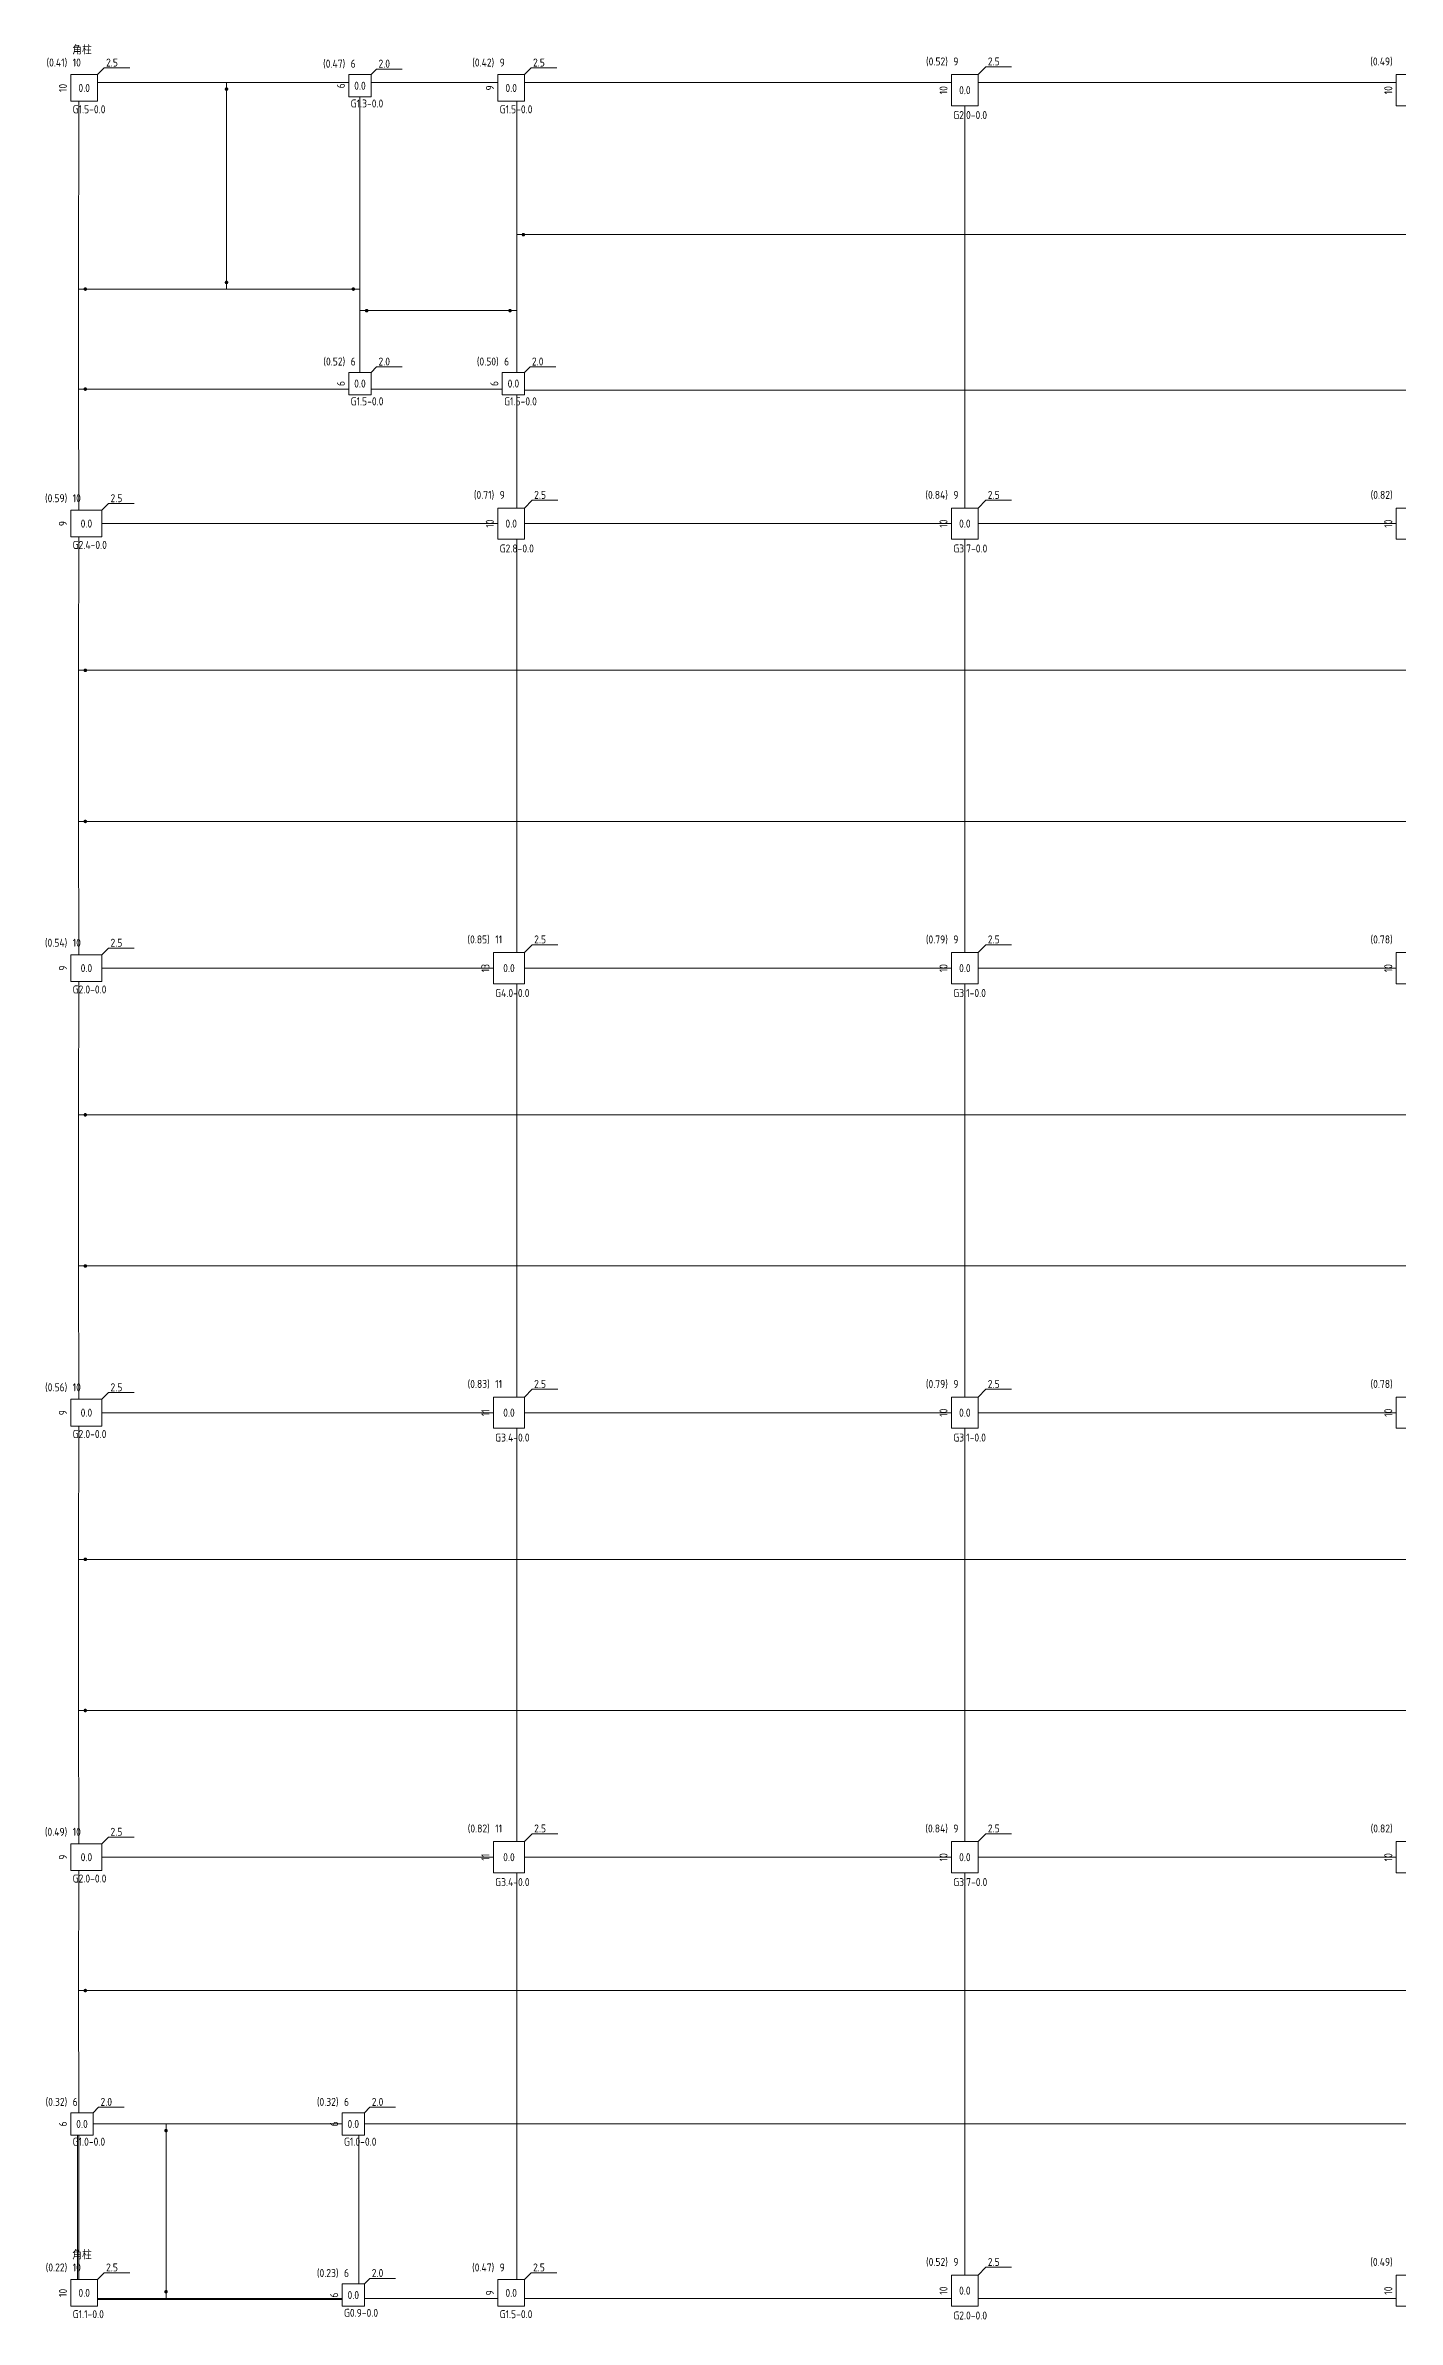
# Model space of a CAD drawing. Extents: x -2331248 to -1198620, y -977263 to -545844.
# Drawn here: x -1933610 to -1903213, y -598205 to -547050 of the extents above; entities that cross this region are included whole.
import ezdxf
from ezdxf.enums import TextEntityAlignment as Align

# ---------------------------------------------------------------- set-up
doc = ezdxf.new("R2010")
doc.units = 0
doc.header["$LTSCALE"] = 1000
doc.header["$MEASUREMENT"] = 0
doc.layers.get('0').update_dxf_attribs({"linetype": 'CONTINUOUS'})
for name, color, linetype, lineweight in [('15100', 4, 'CONTINUOUS', 18), ('15101', 52, 'CONTINUOUS', 18), ('15221', 2, 'CONTINUOUS', 18)]:
    doc.layers.add(name, color=color, linetype=linetype, lineweight=lineweight)
doc.styles.add('PkpmHz', font='Pkpmeng', dxfattribs={"width": 0.7, "bigfont": 'hztxt'})

# ---------------------------------------------------------------- blocks, each defined once
blk = doc.blocks.new('A$C411173C4')
at = {"layer": '15100', "ltscale": 1000}
for p, q in [((1325, 50324), (4225, 50325)), ((4225, 50325), (6975, 50324)), ((7475, 50324), (10325, 50324)), ((10925, 50324), (20525, 50324)), ((21125, 50324), (30525, 50324)), ((900, 45675), (901, 49900)), ((7225, 45675), (7225, 50000)), ((10750, 46900), (10750, 49900)), ((20825, 46900), (20825, 49800)), ((10750, 45190), (10750, 46900)), ((20825, 43400), (20825, 46900)), ((900, 43425), (900, 45675)), ((7225, 45190), (7225, 45675)), ((7225, 43800), (7225, 45190)), ((10749, 43800), (10750, 45190)), ((901, 40700), (900, 43425)), ((7475, 43425), (10425, 43425)), ((10750, 40750), (10749, 43300)), ((20825, 40750), (20825, 43400)), ((900, 37100), (901, 40100)), ((1425, 40400), (10325, 40400)), ((10750, 37100), (10750, 40050)), ((10925, 40400), (20525, 40400)), ((20825, 37100), (20825, 40050)), ((21125, 40400), (30525, 40400)), ((900, 33700), (900, 37100)), ((10750, 33700), (10750, 37100)), ((20825, 33700), (20825, 37100)), ((901, 30700), (900, 33700)), ((10750, 30750), (10750, 33700)), ((20825, 30750), (20825, 33700)), ((1425, 30400), (10225, 30400)), ((10925, 30400), (20525, 30400)), ((21125, 30400), (30525, 30400)), ((900, 27100), (901, 30100)), ((10750, 27100), (10750, 30050)), ((20825, 27100), (20825, 30050)), ((900, 23700), (900, 27100)), ((10750, 23700), (10750, 27100)), ((20825, 23700), (20825, 27100)), ((901, 20700), (900, 23700)), ((10750, 20750), (10750, 23700)), ((20825, 20750), (20825, 23700)), ((900, 17100), (901, 20100)), ((1425, 20400), (10225, 20400)), ((10750, 17100), (10750, 20050)), ((10925, 20400), (20525, 20400)), ((20825, 17100), (20825, 20050)), ((21125, 20400), (30525, 20400)), ((900, 13700), (900, 17100)), ((10750, 13700), (10750, 17100)), ((20825, 13700), (20825, 17100)), ((901, 10700), (900, 13700)), ((10750, 10750), (10750, 13700)), ((20825, 10750), (20825, 13700)), ((1425, 10400), (10225, 10400)), ((10925, 10400), (20525, 10400)), ((21125, 10400), (30525, 10400)), ((900, 7400), (901, 10100)), ((10750, 7400), (10750, 10050)), ((20825, 7400), (20825, 10050)), ((901, 4650), (900, 7400)), ((10750, 4400), (10750, 7400)), ((20825, 4400), (20825, 7400)), ((876, 900), (875, 4150)), ((901, 900), (901, 4150)), ((1225, 4400), (2865, 4400)), ((1225, 4400), (2865, 4400)), ((2865, 4400), (6825, 4400)), ((2865, 4400), (6825, 4400)), ((7200, 800), (7200, 4150)), ((7200, 800), (7200, 4150)), ((10750, 900), (10750, 4400)), ((20825, 1000), (20825, 4400)), ((1325, 476), (2865, 475)), ((1325, 451), (2865, 450)), ((2865, 475), (6825, 476)), ((2865, 450), (6825, 450)), ((7325, 476), (10325, 476)), ((10925, 476), (20525, 476)), ((21125, 476), (30525, 476))]:
    blk.add_line(p, q, dxfattribs=at)
at = {"layer": '15100', "color": 4, "ltscale": 1000}
for p, q in [((4225, 45675), (4225, 50325)), ((10750, 46900), (20825, 46900)), ((20825, 46900), (30825, 46900)), ((900, 45675), (4225, 45675)), ((4225, 45675), (7225, 45675)), ((7225, 45190), (10750, 45190)), ((900, 43425), (6975, 43425)), ((10925, 43400), (20825, 43400)), ((20825, 43400), (30825, 43400)), ((900, 37100), (10750, 37100)), ((10750, 37100), (20825, 37100)), ((20825, 37100), (30825, 37100)), ((900, 33700), (10750, 33700)), ((10750, 33700), (20825, 33700)), ((20825, 33700), (30825, 33700)), ((900, 27100), (10750, 27100)), ((10750, 27100), (20825, 27100)), ((20825, 27100), (30825, 27100)), ((900, 23700), (10750, 23700)), ((10750, 23700), (20825, 23700)), ((20825, 23700), (30825, 23700)), ((900, 17100), (10750, 17100)), ((10750, 17100), (20825, 17100)), ((20825, 17100), (30825, 17100)), ((900, 13700), (10750, 13700)), ((10750, 13700), (20825, 13700)), ((20825, 13700), (30825, 13700)), ((900, 7400), (10750, 7400)), ((10750, 7400), (20825, 7400)), ((20825, 7400), (30825, 7400)), ((2865, 475), (2865, 4400)), ((2865, 450), (2865, 4400)), ((7325, 4400), (10750, 4400)), ((10750, 4400), (20825, 4400)), ((20825, 4400), (30825, 4400))]:
    blk.add_line(p, q, dxfattribs=at)
at = {"layer": '15100', "color": 1, "ltscale": 1000}
for points in [[(4245, 50175, 40, 40, 1), (4205, 50175, 40, 40, 1)], [(10920, 46900, 40, 40, 1), (10880, 46900, 40, 40, 1)], [(1070, 45675, 40, 40, 1), (1030, 45675, 40, 40, 1)], [(4245, 45825, 40, 40, 1), (4205, 45825, 40, 40, 1)], [(7095, 45675, 40, 40, 1), (7055, 45675, 40, 40, 1)], [(7395, 45190, 40, 40, 1), (7355, 45190, 40, 40, 1)], [(10620, 45190, 40, 40, 1), (10580, 45190, 40, 40, 1)], [(1070, 43425, 40, 40, 1), (1030, 43425, 40, 40, 1)], [(1070, 37100, 40, 40, 1), (1030, 37100, 40, 40, 1)], [(1070, 33700, 40, 40, 1), (1030, 33700, 40, 40, 1)], [(1070, 27100, 40, 40, 1), (1030, 27100, 40, 40, 1)], [(1070, 23700, 40, 40, 1), (1030, 23700, 40, 40, 1)], [(1070, 17100, 40, 40, 1), (1030, 17100, 40, 40, 1)], [(1070, 13700, 40, 40, 1), (1030, 13700, 40, 40, 1)], [(1070, 7400, 40, 40, 1), (1030, 7400, 40, 40, 1)], [(2885, 4250, 40, 40, 1), (2845, 4250, 40, 40, 1)], [(2885, 625, 40, 40, 1), (2845, 625, 40, 40, 1)]]:
    blk.add_lwpolyline(points, format="xyseb", close=True, dxfattribs=at)
at = {"layer": '15101', "linetype": 'Continuous'}
for points in [[(725, 49900), (1325, 49900), (1325, 50500), (725, 50500)], [(6975, 50000), (7475, 50000), (7475, 50500), (6975, 50500)], [(10325, 49900), (10925, 49900), (10925, 50500), (10325, 50500)], [(20525, 49800), (21125, 49800), (21125, 50500), (20525, 50500)], [(30525, 49800), (31125, 49800), (31125, 50500), (30525, 50500)], [(6975, 43300), (7475, 43300), (7475, 43800), (6975, 43800)], [(10425, 43300), (10925, 43300), (10925, 43800), (10425, 43800)], [(725, 40100), (1425, 40100), (1425, 40700), (725, 40700)], [(10325, 40050), (10925, 40050), (10925, 40750), (10325, 40750)], [(20525, 40050), (21125, 40050), (21125, 40750), (20525, 40750)], [(30525, 40050), (31125, 40050), (31125, 40750), (30525, 40750)], [(725, 30100), (1425, 30100), (1425, 30700), (725, 30700)], [(10225, 30050), (10925, 30050), (10925, 30750), (10225, 30750)], [(20525, 30050), (21125, 30050), (21125, 30750), (20525, 30750)], [(30525, 30050), (31125, 30050), (31125, 30750), (30525, 30750)], [(725, 20100), (1425, 20100), (1425, 20700), (725, 20700)], [(10225, 20050), (10925, 20050), (10925, 20750), (10225, 20750)], [(20525, 20050), (21125, 20050), (21125, 20750), (20525, 20750)], [(30525, 20050), (31125, 20050), (31125, 20750), (30525, 20750)], [(10225, 10050), (10925, 10050), (10925, 10750), (10225, 10750)], [(20525, 10050), (21125, 10050), (21125, 10750), (20525, 10750)], [(30525, 10050), (31125, 10050), (31125, 10750), (30525, 10750)], [(725, 10100), (1425, 10100), (1425, 10700), (725, 10700)], [(725, 4150), (1225, 4150), (1225, 4650), (725, 4650)], [(725, 4150), (1225, 4150), (1225, 4650), (725, 4650)], [(6825, 4150), (7325, 4150), (7325, 4650), (6825, 4650)], [(6825, 4150), (7325, 4150), (7325, 4650), (6825, 4650)], [(725, 300), (1325, 300), (1325, 900), (725, 900)], [(725, 300), (1325, 300), (1325, 900), (725, 900)], [(6825, 300), (7325, 300), (7325, 800), (6825, 800)], [(6825, 300), (7325, 300), (7325, 800), (6825, 800)], [(10325, 300), (10925, 300), (10925, 900), (10325, 900)], [(20525, 300), (21125, 300), (21125, 1000), (20525, 1000)], [(30525, 300), (31125, 300), (31125, 1000), (30525, 1000)]]:
    blk.add_lwpolyline(points, close=True, dxfattribs=at)
at = {"layer": '15221', "ltscale": 1000}
for p, q in [((1325, 50500), (1475, 50650)), ((2051, 50650), (1475, 50650)), ((10925, 50500), (11075, 50650)), ((11651, 50650), (11075, 50650)), ((21125, 50500), (21300, 50675)), ((21876, 50675), (21300, 50675)), ((7475, 50500), (7600, 50625)), ((8176, 50625), (7600, 50625)), ((7475, 43800), (7600, 43925)), ((8176, 43925), (7600, 43925)), ((10925, 43800), (11050, 43925)), ((11626, 43925), (11050, 43925)), ((10925, 40750), (11100, 40925)), ((11676, 40925), (11100, 40925)), ((21125, 40750), (21300, 40925)), ((21876, 40925), (21300, 40925)), ((1425, 40700), (1575, 40850)), ((2151, 40850), (1575, 40850)), ((1425, 30700), (1575, 30850)), ((2151, 30850), (1575, 30850)), ((10925, 30750), (11100, 30925)), ((11676, 30925), (11100, 30925)), ((21125, 30750), (21300, 30925)), ((21876, 30925), (21300, 30925)), ((1425, 20700), (1575, 20850)), ((2151, 20850), (1575, 20850)), ((10925, 20750), (11100, 20925)), ((11676, 20925), (11100, 20925)), ((21125, 20750), (21300, 20925)), ((21876, 20925), (21300, 20925)), ((1425, 10700), (1575, 10850)), ((2151, 10850), (1575, 10850)), ((10925, 10750), (11100, 10925)), ((11676, 10925), (11100, 10925)), ((21125, 10750), (21300, 10925)), ((21876, 10925), (21300, 10925)), ((1225, 4650), (1350, 4775)), ((1926, 4775), (1350, 4775)), ((7325, 4650), (7450, 4775)), ((8026, 4775), (7450, 4775)), ((1325, 900), (1475, 1050)), ((2051, 1050), (1475, 1050)), ((10925, 900), (11075, 1050)), ((11651, 1050), (11075, 1050)), ((21125, 1000), (21300, 1175)), ((21876, 1175), (21300, 1175)), ((7325, 800), (7450, 925)), ((8026, 925), (7450, 925))]:
    blk.add_line(p, q, dxfattribs=at)
at = {"layer": '15221', "style": 'PkpmHz', "width": 0.91}
for s, p in [('(0.41)', (643, 50681)), ('(0.47)', (6893, 50656)), ('(0.42)', (10243, 50681)), ('(0.52)', (20443, 50706)), ('(0.49)', (30443, 50706)), ('(0.52)', (6893, 43956)), ('(0.50)', (10343, 43956)), ('(0.59)', (643, 40881)), ('(0.71)', (10243, 40956)), ('(0.84)', (20443, 40956)), ('(0.82)', (30443, 40956)), ('(0.54)', (643, 30881)), ('(0.85)', (10143, 30956)), ('(0.79)', (20443, 30956)), ('(0.78)', (30443, 30956)), ('(0.56)', (643, 20881)), ('(0.83)', (10143, 20956)), ('(0.79)', (20443, 20956)), ('(0.78)', (30443, 20956)), ('(0.49)', (643, 10881)), ('(0.82)', (10143, 10956)), ('(0.84)', (20443, 10956)), ('(0.82)', (30443, 10956)), ('(0.32)', (643, 4806)), ('(0.32)', (6743, 4806)), ('(0.22)', (643, 1081)), ('(0.23)', (6743, 956)), ('(0.47)', (10243, 1081)), ('(0.52)', (20443, 1206)), ('(0.49)', (30443, 1206))]:
    blk.add_text(s, height=180, dxfattribs=at).set_placement(p, align=Align.RIGHT)
for s, p in [('10', (766, 50681)), ('2.5', (1516, 50681)), ('6', (7016, 50656)), ('2.0', (7641, 50656)), ('9', (10366, 50681)), ('2.5', (11116, 50681)), ('9', (20566, 50706)), ('2.5', (21341, 50706)), ('6', (7016, 43956)), ('2.0', (7641, 43956)), ('6', (10466, 43956)), ('2.0', (11091, 43956)), ('10', (766, 40881)), ('2.5', (1616, 40881)), ('9', (10366, 40956)), ('2.5', (11141, 40956)), ('9', (20566, 40956)), ('2.5', (21341, 40956)), ('10', (766, 30881)), ('2.5', (1616, 30881)), ('11', (10266, 30956)), ('2.5', (11141, 30956)), ('9', (20566, 30956)), ('2.5', (21341, 30956)), ('10', (766, 20881)), ('2.5', (1616, 20881)), ('11', (10266, 20956)), ('2.5', (11141, 20956)), ('9', (20566, 20956)), ('2.5', (21341, 20956)), ('10', (766, 10881)), ('2.5', (1616, 10881)), ('11', (10266, 10956)), ('2.5', (11141, 10956)), ('9', (20566, 10956)), ('2.5', (21341, 10956)), ('6', (766, 4806)), ('2.0', (1391, 4806)), ('6', (6866, 4806)), ('2.0', (7491, 4806)), ('10', (766, 1081)), ('2.5', (1516, 1081)), ('6', (6866, 956)), ('2.0', (7491, 956)), ('9', (10366, 1081)), ('2.5', (11116, 1081)), ('9', (20566, 1206)), ('2.5', (21341, 1206))]:
    blk.add_text(s, height=180, dxfattribs=at).set_placement(p)
for s, p in [('角柱 ', (1025, 51046)), ('0.0', (1025, 50200)), ('0.0', (7225, 50250)), ('0.0', (10625, 50200)), ('0.0', (20825, 50150)), ('0.0', (7225, 43550)), ('0.0', (10675, 43550)), ('0.0', (1075, 40400)), ('0.0', (10625, 40400)), ('0.0', (20825, 40400)), ('0.0', (1075, 30400)), ('0.0', (10575, 30400)), ('0.0', (20825, 30400)), ('0.0', (1075, 20400)), ('0.0', (10575, 20400)), ('0.0', (20825, 20400)), ('0.0', (1075, 10400)), ('0.0', (10575, 10400)), ('0.0', (20825, 10400)), ('0.0', (975, 4400)), ('0.0', (7075, 4400)), ('角柱 ', (1025, 1446)), ('0.0', (1025, 600)), ('0.0', (7075, 550)), ('0.0', (10625, 600)), ('0.0', (20825, 650))]:
    blk.add_text(s, height=180, dxfattribs=at).set_placement(p, align=Align.MIDDLE_CENTER)
for s, p in [('10', (545, 50200)), ('6', (6795, 50250)), ('9', (10145, 50200)), ('10', (20345, 50150)), ('10', (30345, 50150)), ('6', (6795, 43550)), ('6', (10245, 43550)), ('9', (545, 40400)), ('10', (10145, 40400)), ('10', (20345, 40400)), ('10', (30345, 40400)), ('9', (545, 30400)), ('13', (10045, 30400)), ('10', (20345, 30400)), ('10', (30345, 30400)), ('10', (20345, 20400)), ('10', (30345, 20400)), ('9', (545, 20400)), ('11', (10045, 20400)), ('9', (545, 10400)), ('11', (10045, 10400)), ('10', (20345, 10400)), ('10', (30345, 10400)), ('6', (545, 4400)), ('6', (6645, 4400)), ('10', (545, 600)), ('6', (6645, 550)), ('9', (10145, 600)), ('10', (20345, 650)), ('10', (30345, 650))]:
    blk.add_text(s, height=180, rotation=90, dxfattribs=at).set_placement(p, align=Align.MIDDLE_CENTER)
for s, p in [('G1.5-0.0', (766, 49720)), ('G1.3-0.0', (7016, 49850)), ('G1.5-0.0', (10366, 49720)), ('G2.0-0.0', (20566, 49590)), ('G1.5-0.0', (7016, 43150)), ('G1.5-0.0', (10466, 43150)), ('G2.4-0.0', (766, 39920)), ('G2.8-0.0', (10366, 39840)), ('G3.7-0.0', (20566, 39840)), ('G2.0-0.0', (766, 29920)), ('G4.0-0.0', (10266, 29840)), ('G3.1-0.0', (20566, 29840)), ('G2.0-0.0', (766, 19920)), ('G3.4-0.0', (10266, 19840)), ('G3.1-0.0', (20566, 19840)), ('G2.0-0.0', (766, 9920)), ('G3.4-0.0', (10266, 9840)), ('G3.7-0.0', (20566, 9840)), ('G1.0-0.0', (766, 4000)), ('G1.0-0.0', (6866, 4000)), ('G1.1-0.0', (766, 120)), ('G0.9-0.0', (6866, 150)), ('G1.5-0.0', (10366, 120)), ('G2.0-0.0', (20566, 90))]:
    blk.add_text(s, height=180, dxfattribs=at).set_placement(p, align=Align.MIDDLE_LEFT)

msp = doc.modelspace()

# ---------------------------------------------------------------- block references
msp.add_blockref('A$C411173C4', (-1933765, -598205))

doc.saveas('drawing.dxf')
